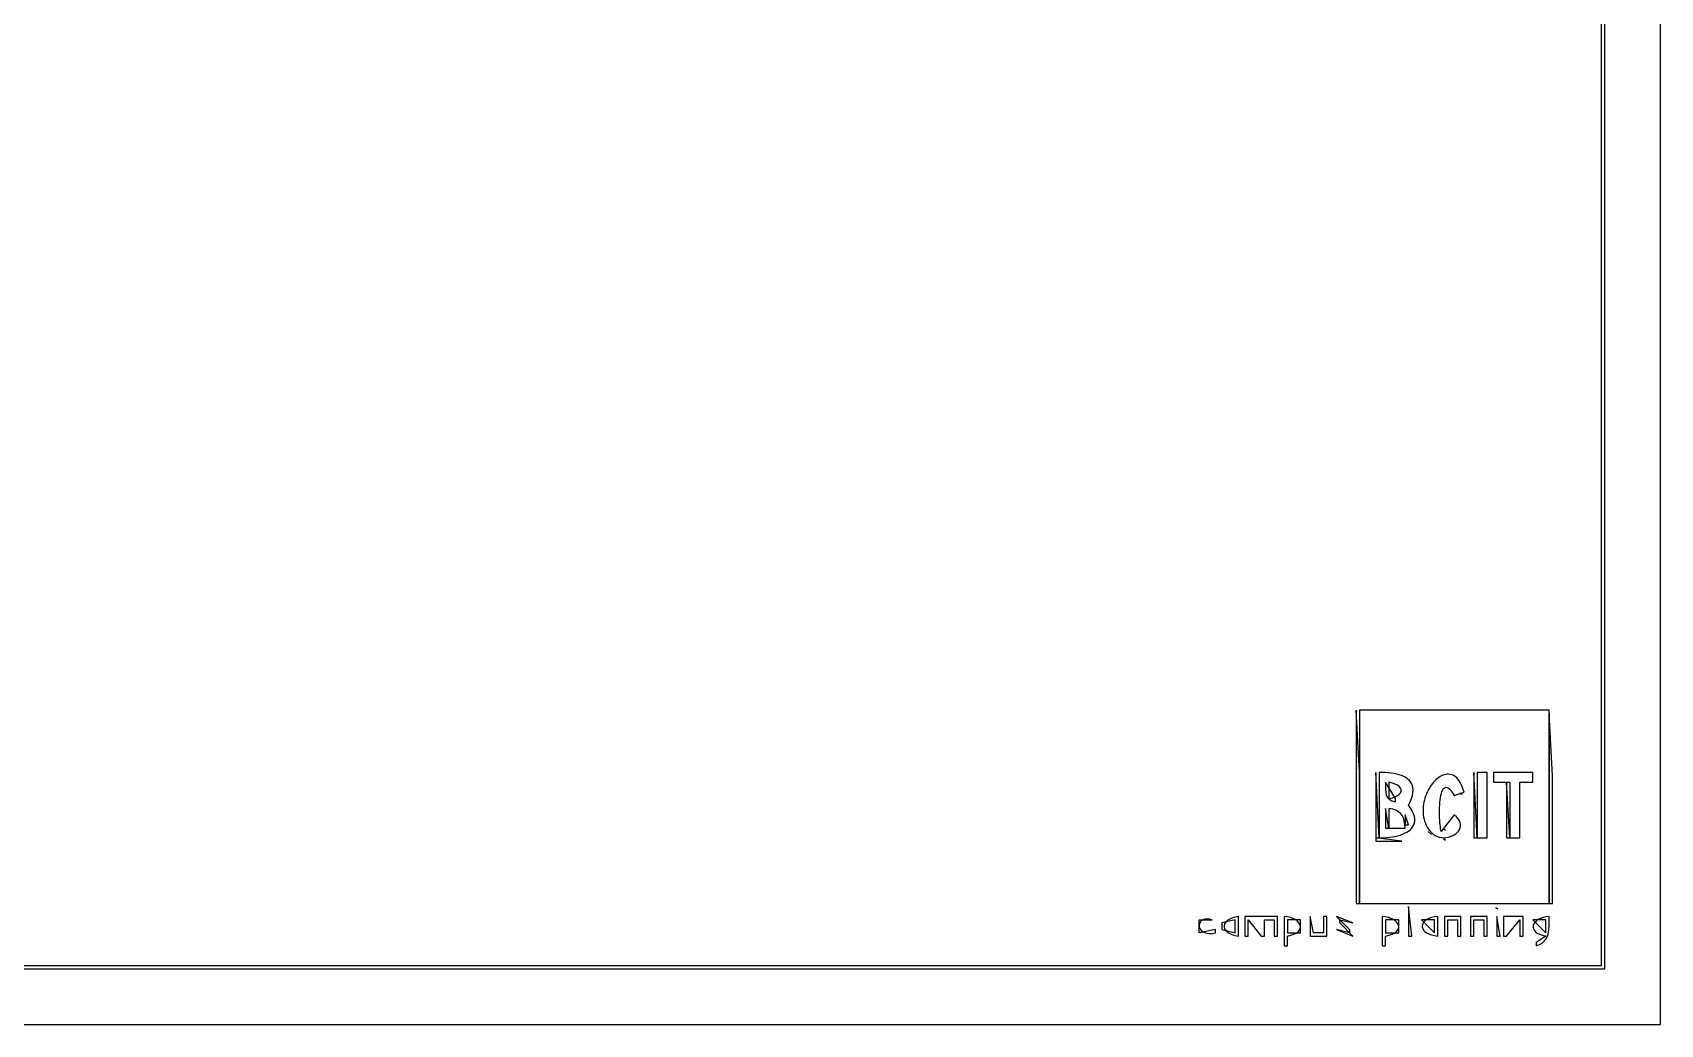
# Model space of a CAD drawing. Extents: x 0 to 1224, y 0 to 792.
# Drawn here: x 726.5 to 1224, y 0 to 303.1 of the extents above; entities that cross this region are included whole.
import ezdxf

# ---------------------------------------------------------------- set-up
doc = ezdxf.new("R2010")
doc.units = 0
for name, color, linetype in [('C118', 118, 'CONTINUOUS'), ('C143', 143, 'CONTINUOUS'), ('C154', 154, 'CONTINUOUS'), ('C176', 176, 'CONTINUOUS'), ('C252', 252, 'CONTINUOUS'), ('C253', 253, 'CONTINUOUS'), ('C254', 254, 'CONTINUOUS'), ('C7', 7, 'CONTINUOUS')]:
    doc.layers.add(name, color=color, linetype=linetype)

msp = doc.modelspace()

# ---------------------------------------------------------------- linework, layer by layer
at = {"layer": 'C118'}
msp.add_lwpolyline([(1131, 96), (1131, 37), (1132, 37), (1132, 77), (1131, 96)], dxfattribs=at)
at = {"layer": 'C143'}
msp.add_lwpolyline([(1162.666626, 70.666664), (1163.333374, 70.333336), (1162.666626, 70.666664)], dxfattribs=at)
at = {"layer": 'C154'}
for points in [[(1132, 96), (1132, 37), (1190, 37), (1190, 96), (1132, 96)], [(1141, 74), (1141, 69), (1142.0633, 69.2341), (1142.9494, 69.5435), (1143.6582, 69.9145), (1144.1899, 70.3333), (1144.5443, 70.7863), (1144.7215, 71.2598), (1144.7215, 71.7401), (1144.5443, 72.2136), (1144.1899, 72.6666), (1143.6582, 73.0854), (1142.9493, 73.4564), (1142.0633, 73.7658), (1141, 74)], [(1141, 66), (1141, 60), (1146, 60), (1145.8781, 61.202), (1145.6985, 62.2405), (1145.4393, 63.1282), (1145.0788, 63.8777), (1144.5955, 64.5019), (1143.9676, 65.0135), (1143.1735, 65.4252), (1142.1915, 65.7497), (1141, 66)]]:
    msp.add_lwpolyline(points, dxfattribs=at)
at = {"layer": 'C176'}
msp.add_lwpolyline([(1137, 57), (1137, 56), (1145, 56), (1137, 57)], dxfattribs=at)
at = {"layer": 'C252'}
for points in [[(1137, 77), (1137, 57), (1138, 57), (1137, 77)], [(1146, 64), (1146, 61), (1147, 61), (1146, 64)], [(1153, 59), (1154, 58), (1153, 59)], [(1157.666626, 56.666668), (1158.333374, 56.333332), (1157.666626, 56.666668)]]:
    msp.add_lwpolyline(points, dxfattribs=at)
at = {"layer": 'C253'}
for points in [[(1167, 77), (1167, 57), (1168, 57), (1167, 77)], [(1140, 74), (1139.9932, 72.8549), (1139.9958, 71.8174), (1140.0578, 70.89), (1140.2289, 70.0755), (1140.5588, 69.3765), (1141.0975, 68.7958), (1141.8946, 68.3361), (1143, 68), (1143, 69), (1140, 74)], [(1140, 66), (1140, 60), (1141, 60), (1140, 66)], [(1157.666626, 59.666668), (1158.333374, 59.333332), (1157.666626, 59.666668)]]:
    msp.add_lwpolyline(points, dxfattribs=at)
at = {"layer": 'C254'}
for points in [[(1190, 95), (1190, 37), (1191, 37), (1191, 76), (1190, 95)], [(1177, 74), (1177, 57), (1178, 57), (1177, 74)]]:
    msp.add_lwpolyline(points, dxfattribs=at)
at = {"layer": 'C7'}
for points in [[(0, 792), (0, 0), (1224, 0), (1224, 792), (0, 792)], [(36, 774), (36, 17), (1207, 17), (1207, 774), (36, 774)], [(37, 18), (1206, 18), (1206, 773), (677, 771)], [(1138, 77), (1138, 57), (1138.7944, 57.0125), (1139.6056, 57.05), (1140.4265, 57.1137), (1141.2496, 57.2051), (1142.0678, 57.3256), (1142.8737, 57.4766), (1143.6602, 57.6594), (1144.4198, 57.8756), (1145.1454, 58.1264), (1145.8297, 58.4132), (1146.4654, 58.7376), (1147.0453, 59.1008), (1147.562, 59.5042), (1148.0083, 59.9493), (1148.377, 60.4375), (1148.6607, 60.9702), (1148.8522, 61.5487), (1148.9442, 62.1745), (1148.9294, 62.8489), (1148.8007, 63.5734), (1148.5506, 64.3494), (1148.172, 65.1782), (1147.6575, 66.0612), (1147, 67), (1147.5156, 68.0657), (1147.9071, 69.0568), (1148.1799, 69.9759), (1148.3395, 70.8254), (1148.3911, 71.6077), (1148.3403, 72.3253), (1148.1924, 72.9805), (1147.9529, 73.576), (1147.627, 74.114), (1147.2203, 74.5971), (1146.7382, 75.0277), (1146.186, 75.4083), (1145.5692, 75.7413), (1144.8931, 76.0291), (1144.1631, 76.2742), (1143.3847, 76.4791), (1142.5633, 76.6461), (1141.7043, 76.7778), (1140.813, 76.8766), (1139.895, 76.9449), (1138.9555, 76.9852), (1138, 77)], [(1161, 64), (1157, 59), (1156.9056, 59.391), (1156.8181, 59.8648), (1156.7385, 60.412), (1156.6679, 61.0233), (1156.6073, 61.6896), (1156.558, 62.4014), (1156.5208, 63.1495), (1156.497, 63.9246), (1156.4876, 64.7174), (1156.4937, 65.5187), (1156.5164, 66.3191), (1156.5568, 67.1094), (1156.6159, 67.8804), (1156.6949, 68.6226), (1156.7948, 69.3268), (1156.9167, 69.9838), (1157.0618, 70.5843), (1157.231, 71.1189), (1157.4255, 71.5784), (1157.6464, 71.9535), (1157.8947, 72.235), (1158.1716, 72.4134), (1158.4781, 72.4797), (1158.8153, 72.4244), (1159.1843, 72.2382), (1159.5862, 71.912), (1160.022, 71.4364), (1160.4929, 70.8022), (1161, 70), (1164, 71), (1163.7346, 71.836), (1163.4472, 72.5955), (1163.1393, 73.2803), (1162.8124, 73.8926), (1162.4681, 74.4344), (1162.108, 74.9077), (1161.7335, 75.3144), (1161.3463, 75.6567), (1160.9478, 75.9366), (1160.5396, 76.156), (1160.1234, 76.317), (1159.7005, 76.4216), (1159.2725, 76.4719), (1158.8411, 76.4699), (1158.4077, 76.4175), (1157.9739, 76.3168), (1157.5412, 76.1699), (1157.1112, 75.9787), (1156.6854, 75.7454), (1156.2654, 75.4718), (1155.8527, 75.16), (1155.4488, 74.8121), (1155.0553, 74.43), (1154.6738, 74.0159), (1154.3058, 73.5716), (1153.9528, 73.0993), (1153.6164, 72.601), (1153.2982, 72.0786), (1152.9996, 71.5342), (1152.7222, 70.9699), (1152.4675, 70.3876), (1152.2372, 69.7894), (1152.0328, 69.1772), (1151.8557, 68.5532), (1151.7076, 67.9194), (1151.5899, 67.2777), (1151.5043, 66.6301), (1151.4523, 65.9788), (1151.4354, 65.3257), (1151.4551, 64.6729), (1151.5131, 64.0223), (1151.6108, 63.3761), (1151.7498, 62.7361), (1151.9317, 62.1045), (1152.158, 61.4833), (1152.4302, 60.8744), (1152.7499, 60.28), (1153.1186, 59.702), (1153.5378, 59.1424), (1154.0093, 58.6034)], [(1168, 77), (1168, 57), (1171, 57), (1171, 77), (1168, 77)], [(1173, 77), (1173, 74), (1178, 74), (1178, 57), (1181, 57), (1181, 74), (1185, 74), (1185, 77), (1173, 77)], [(1154.0092, 58.6033), (1154.5502, 58.1097), (1155.1377, 57.7175), (1155.7619, 57.4216), (1156.4131, 57.217), (1157.0815, 57.0986), (1157.7576, 57.0614), (1158.4315, 57.1005), (1159.0935, 57.2107), (1159.734, 57.3872), (1160.3432, 57.6249), (1160.9115, 57.9187), (1161.4291, 58.2636), (1161.8862, 58.6547), (1162.2733, 59.087), (1162.5805, 59.5553), (1162.7983, 60.0547), (1162.9167, 60.5802), (1162.9263, 61.1268), (1162.8172, 61.6894), (1162.5797, 62.263), (1162.2041, 62.8427), (1161.6808, 63.4233), (1161, 64)], [(1147, 36), (1147, 27), (1148, 27), (1147, 36)], [(1173.666626, 35.666668), (1174.333374, 35.333332), (1173.666626, 35.666668)], [(1088, 28), (1088, 29), (1083, 28), (1083, 32), (1087, 32), (1086.2119, 32.1998), (1085.5067, 32.2664), (1084.8862, 32.2153), (1084.3524, 32.0617), (1083.9071, 31.8214), (1083.552, 31.5097), (1083.2892, 31.142), (1083.1204, 30.7339), (1083.0474, 30.3009), (1083.0722, 29.8583), (1083.1966, 29.4217), (1083.4225, 29.0065), (1083.7517, 28.6282), (1084.186, 28.3024), (1084.7273, 28.0443), (1085.3776, 27.8696), (1086.1385, 27.7936), (1087.012, 27.8319), (1088, 28)], [(1090, 31), (1090, 29), (1094, 28), (1094, 32), (1090, 31)], [(1095, 27), (1095, 33), (1093.9157, 32.7732), (1092.9864, 32.4722), (1092.212, 32.1084), (1091.5924, 31.6931), (1091.1278, 31.2379), (1090.818, 30.7541), (1090.6631, 30.2532), (1090.663, 29.7466), (1090.8179, 29.2457), (1091.1277, 28.7619), (1091.5923, 28.3067), (1092.2119, 27.8915), (1092.9864, 27.5277), (1093.9157, 27.2267), (1095, 27)], [(1097, 33), (1097, 27), (1098, 27), (1098, 32), (1102, 27), (1103, 27), (1103, 32), (1106, 32), (1106, 27), (1107, 27), (1107, 33), (1097, 33)], [(1109, 33), (1109, 24), (1110, 24), (1110, 27), (1111.0889, 27.2361), (1111.9948, 27.5423), (1112.7239, 27.9076), (1113.2827, 28.3209), (1113.6774, 28.7711), (1113.9144, 29.2472), (1114, 29.7382), (1113.9404, 30.2329), (1113.7421, 30.7204), (1113.4114, 31.1895), (1112.9545, 31.6292), (1112.3779, 32.0285), (1111.6878, 32.3763), (1110.8906, 32.6615), (1109.9925, 32.8731), (1109, 33)], [(1110, 32), (1110, 28), (1114, 28), (1114, 32), (1110, 32)], [(1117, 33), (1117, 27), (1122, 27), (1122, 33), (1121, 33), (1121, 28), (1118, 28), (1117, 33)], [(1125, 33), (1129, 29), (1129, 28), (1125, 29), (1130, 27), (1126, 31), (1126, 32), (1130, 31), (1125, 33)], [(1139, 33), (1139, 24), (1140, 24), (1140, 27), (1141.0889, 27.2361), (1141.9948, 27.5423), (1142.724, 27.9076), (1143.2828, 28.3209), (1143.6775, 28.7711), (1143.9145, 29.2472), (1144, 29.7382), (1143.9405, 30.2329), (1143.7422, 30.7204), (1143.4114, 31.1895), (1142.9546, 31.6292), (1142.3779, 32.0285), (1141.6878, 32.3763), (1140.8906, 32.6615), (1139.9925, 32.8731), (1139, 33)], [(1140, 32), (1140, 28), (1144, 28), (1144, 32), (1140, 32)], [(1151, 32), (1155, 28), (1155, 32), (1151, 32)], [(1156, 27), (1156, 33), (1154.9303, 32.8666), (1153.9954, 32.651), (1153.195, 32.3642), (1152.529, 32.017), (1151.997, 31.6206), (1151.599, 31.1858), (1151.3347, 30.7235), (1151.2039, 30.2447), (1151.2064, 29.7604), (1151.342, 29.2815), (1151.6104, 28.8189), (1152.0115, 28.3837), (1152.5451, 27.9866), (1153.211, 27.6388), (1154.0088, 27.3511), (1154.9386, 27.1345), (1156, 27)], [(1158, 33), (1158, 27), (1159, 27), (1159, 32), (1162, 32), (1162, 27), (1163, 27), (1163, 33), (1158, 33)], [(1166, 33), (1166, 27), (1167, 27), (1167, 32), (1170, 32), (1170, 27), (1171, 27), (1171, 33), (1166, 33)], [(1174, 33), (1174, 27), (1175, 27), (1174, 33)], [(1176, 33), (1176, 27), (1177, 27), (1181, 32), (1181, 27), (1182, 27), (1182, 33), (1176, 33)], [(1185, 32), (1189, 28), (1189, 32), (1185, 32)], [(1189, 27), (1186, 25), (1186, 24), (1186.9999, 24.4036), (1187.8184, 24.8839), (1188.4735, 25.4367), (1188.9834, 26.058), (1189.366, 26.7436), (1189.6395, 27.4895), (1189.8219, 28.2915), (1189.9312, 29.1455), (1189.9857, 30.0474), (1190.0032, 30.9932), (1190.002, 31.9788), (1190, 33), (1189.023, 32.8743), (1188.1399, 32.664), (1187.3565, 32.3801), (1186.6789, 32.0336), (1186.1132, 31.6354), (1185.6654, 31.1967), (1185.3416, 30.7284), (1185.1477, 30.2416), (1185.0898, 29.7472), (1185.1739, 29.2562), (1185.4062, 28.7797), (1185.7925, 28.3288), (1186.3391, 27.9143), (1187.0518, 27.5473), (1187.9367, 27.2389), (1189, 27)]]:
    msp.add_lwpolyline(points, dxfattribs=at)

doc.saveas('drawing.dxf')
